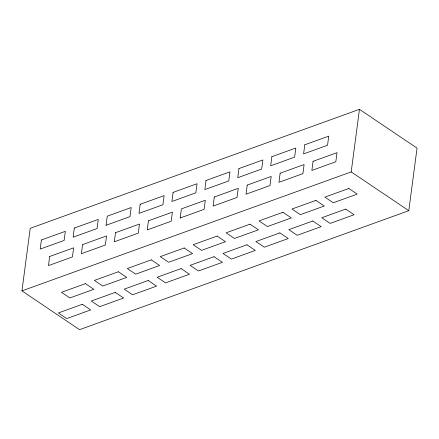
<?xml version="1.0" encoding="UTF-8"?>
<svg xmlns="http://www.w3.org/2000/svg" width="439" height="439" viewBox="0 0 439 439"><rect width="100%" height="100%" fill="white"/><g stroke="black" fill="none" stroke-linecap="round" stroke-linejoin="round"><path stroke-width="0.66" d="M21.95 290.887L30.209 228.313L359.459 109.333L417.05 148.113L408.791 210.687L79.541 329.667L21.95 290.887L351.2 171.907L408.791 210.687M106.051 225.284L107.248 216.18L131.195 207.526L129.993 216.63L106.15 225.245M180.171 218.002L181.373 208.898L205.32 200.244L204.119 209.348L180.253 217.969M351.2 171.907L359.459 109.333M41.398 239.979L40.201 249.078L64.143 240.424L65.345 231.326L41.398 239.979M49.673 256.491L48.471 265.595L72.419 256.941L73.62 247.837L49.673 256.491M74.323 228.077L73.126 237.181L97.068 228.527L98.27 219.423L74.323 228.077M82.598 244.594L81.396 253.693L105.344 245.044L106.545 235.941L82.598 244.594M115.523 232.697L114.321 241.796L138.269 233.142L139.47 224.044L115.523 232.697M140.173 204.283L138.976 213.387L162.918 204.733L164.12 195.629L140.173 204.283M148.448 220.795L147.246 229.899L171.194 221.245L172.395 212.141L148.448 220.795M173.098 192.386L171.901 201.485L195.843 192.836L197.045 183.732L173.098 192.386M206.023 180.489L204.826 189.588L228.768 180.934L229.97 171.836L206.023 180.489M214.298 197.001L213.096 206.105L237.044 197.451L238.245 188.347L214.298 197.001M238.948 168.587L237.751 177.691L261.693 169.037L262.895 159.939L238.948 168.587M247.223 185.104L246.021 194.203L269.969 185.554L271.17 176.451L247.223 185.104M271.873 156.69L270.676 165.794L294.618 157.14L295.82 148.036L271.873 156.69M280.148 173.207L278.946 182.306L302.894 173.652L304.095 164.554L280.148 173.207M304.798 144.793L303.601 153.897L327.543 145.243L328.745 136.139L304.798 144.793M313.073 161.305L311.871 170.409L335.819 161.755L337.02 152.657L313.073 161.305M85.424 283.66L61.476 292.314L69.856 297.955L93.803 289.301L85.424 283.66M118.349 271.763L94.401 280.417L102.781 286.058L126.728 277.404L118.349 271.763M151.274 259.866L127.326 268.52L135.706 274.161L159.653 265.507L151.274 259.866M184.199 247.969L160.251 256.623L168.631 262.264L192.578 253.61L184.199 247.969M217.124 236.072L193.176 244.721L201.556 250.362L225.503 241.708L217.124 236.072M250.049 224.17L226.101 232.824L234.481 238.465L258.428 229.811L250.049 224.17M282.974 212.273L259.026 220.927L267.406 226.568L291.353 217.914L282.974 212.273M315.899 200.376L291.951 209.03L300.331 214.671L324.278 206.017L315.899 200.376M348.824 188.479L324.876 197.133L333.256 202.774L357.203 194.12L348.824 188.479M82.323 304.287L58.376 312.941L66.755 318.577L90.697 309.929L82.323 304.287M115.248 292.385L91.301 301.039L99.68 306.68L123.622 298.026L115.248 292.385M148.173 280.488L124.226 289.142L132.605 294.783L156.547 286.129L148.173 280.488M181.098 268.591L157.151 277.245L165.53 282.886L189.472 274.232L181.098 268.591M214.023 256.694L190.076 265.348L198.455 270.989L222.397 262.335L214.023 256.694M246.948 244.797L223.001 253.451L231.38 259.092L255.322 250.439L246.948 244.797M279.873 232.9L255.926 241.549L264.305 247.19L288.247 238.536L279.873 232.9M312.798 220.998L288.851 229.652L297.23 235.293L321.172 226.639L312.798 220.998M345.723 209.101L321.776 217.755L330.155 223.396L354.097 214.742L345.723 209.101"/></g></svg>
